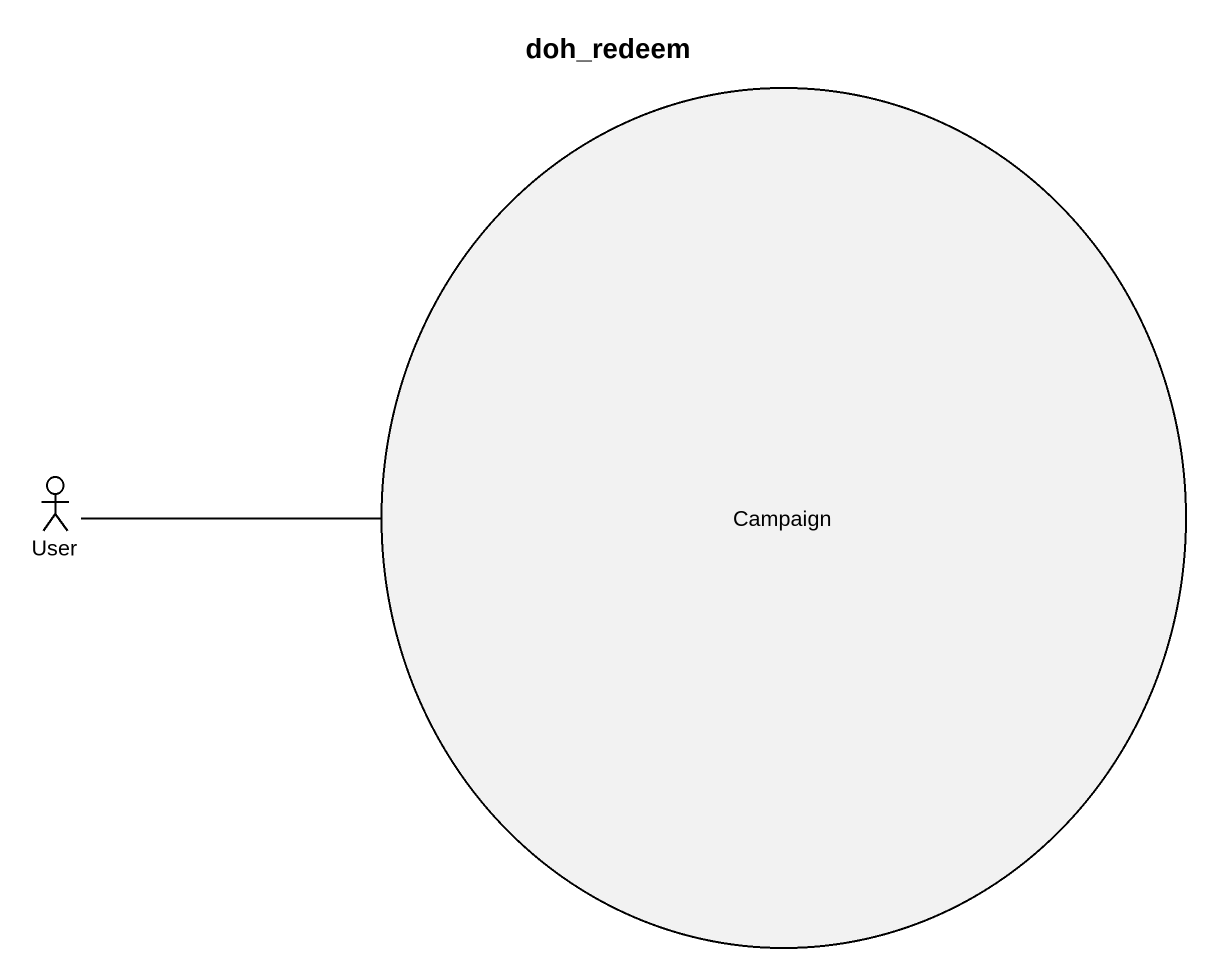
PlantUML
@startuml
title doh_redeem
usecase Campaign
actor User
User -right- Campaign
@enduml
